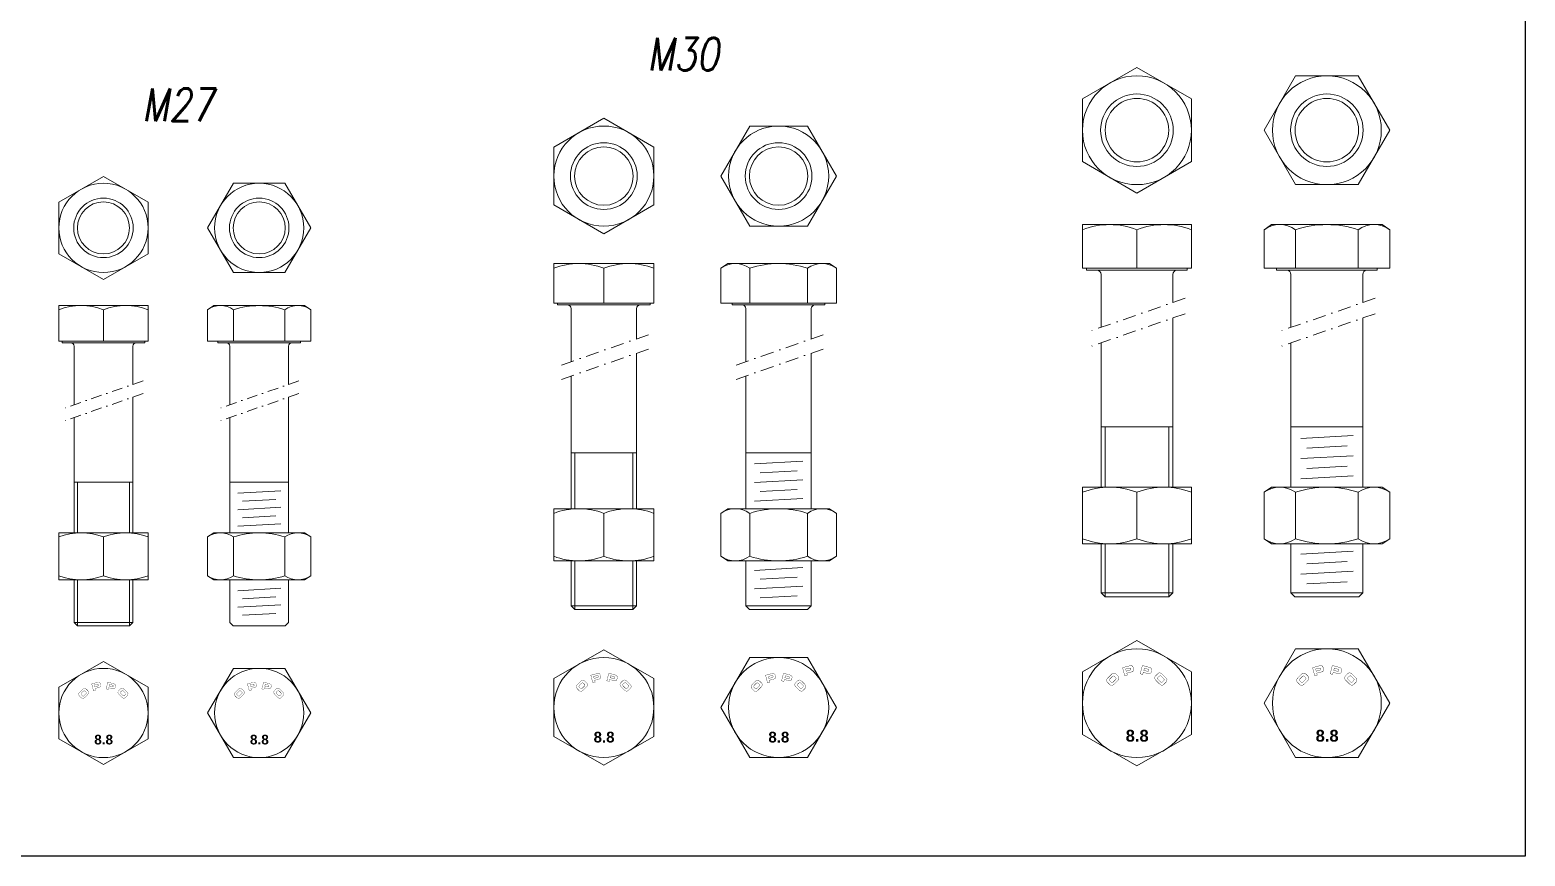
# Model space of a CAD drawing. Header units: millimetres. Extents: x -6949 to 305728, y -55091 to 76684.
# Drawn here: x 1093 to 1779, y -47942 to -47562 of the extents above; entities that cross this region are included whole.
import ezdxf
from ezdxf.enums import TextEntityAlignment as Align

# ---------------------------------------------------------------- set-up
doc = ezdxf.new("R2010")
doc.units = ezdxf.units.MM
doc.linetypes.add('TRATTO-PUNTO', pattern=[1, 0.5, -0.25, 0, -0.25])
doc.layers.add('bulloni', color=5, linetype='Continuous', lineweight=18)
doc.styles.add('NEGATIVO', font='swissbo.ttf', dxfattribs={"width": 0.8, "oblique": 10})
doc.styles.add('ROMANS', font='romans.shx', dxfattribs={"width": 0.8, "oblique": 10})

msp = doc.modelspace()

# ---------------------------------------------------------------- linework, layer by layer
at = {"color": 251}
msp.add_lwpolyline([(452.3171, -47226.7957), (1779.3608, -47226.7957), (1779.3608, -47941.7281), (452.3171, -47941.7281)], close=True, dxfattribs=at)
at = {"layer": 'bulloni'}
for p, q in [((1626.0631, -47651.5313), (1576.0631, -47651.5313)), ((1576.0631, -47651.5313), (1576.0631, -47671.6054)), ((1601.0631, -47653.858), (1601.0631, -47671.6054)), ((1626.0631, -47651.5313), (1626.0631, -47671.6054)), ((1662.945, -47651.5313), (1659.4478, -47653.858)), ((1659.4478, -47653.858), (1659.4478, -47671.6054)), ((1713.6857, -47651.5313), (1662.945, -47651.5313)), ((1673.8816, -47671.6054), (1673.8816, -47653.858)), ((1702.7491, -47653.858), (1702.7491, -47671.6054)), ((1713.6857, -47651.5313), (1717.1828, -47653.858)), ((1717.1828, -47653.858), (1717.1828, -47671.6054)), ((1379.1999, -47669.4447), (1333.1999, -47669.4447)), ((1333.1999, -47669.4447), (1333.1999, -47687.5928)), ((1379.1999, -47669.4447), (1379.1999, -47687.5928)), ((1413.1312, -47669.4447), (1409.9138, -47671.5852)), ((1459.8127, -47669.4447), (1413.1312, -47669.4447)), ((1459.8127, -47669.4447), (1463.0301, -47671.5852)), ((1356.1999, -47671.5852), (1356.1999, -47687.5928)), ((1409.9138, -47671.5852), (1409.9138, -47687.5928)), ((1423.1929, -47687.5928), (1423.1929, -47671.5852)), ((1449.751, -47671.5852), (1449.751, -47687.5928)), ((1463.0301, -47671.5852), (1463.0301, -47687.5928)), ((1626.0631, -47671.6054), (1576.0631, -47671.6054)), ((1577.915, -47671.6054), (1577.915, -47672.5313)), ((1624.2113, -47672.5313), (1577.915, -47672.5313)), ((1584.5631, -47698.7557), (1584.5631, -47674.3832)), ((1617.5631, -47687.3127), (1617.5631, -47674.3832)), ((1624.2113, -47671.6054), (1624.2113, -47672.5313)), ((1717.1828, -47671.6054), (1659.4478, -47671.6054)), ((1665.1672, -47671.6054), (1665.1672, -47672.5313)), ((1711.4635, -47672.5313), (1665.1672, -47672.5313)), ((1671.8153, -47698.7557), (1671.8153, -47674.3832)), ((1704.8153, -47687.3127), (1704.8153, -47674.3832)), ((1711.4635, -47671.6054), (1711.4635, -47672.5313)), ((1146.8381, -47688.753), (1105.8381, -47688.753)), ((1105.8381, -47688.753), (1105.8381, -47705.077)), ((1126.3381, -47690.6608), (1126.3381, -47705.077)), ((1146.8381, -47688.753), (1146.8381, -47705.077)), ((1177.0812, -47688.753), (1174.2135, -47690.6608)), ((1174.2135, -47690.6608), (1174.2135, -47705.077)), ((1218.6886, -47688.753), (1177.0812, -47688.753)), ((1186.0492, -47705.077), (1186.0492, -47690.6608)), ((1209.7206, -47690.6608), (1209.7206, -47705.077)), ((1218.6886, -47688.753), (1221.5563, -47690.6608)), ((1221.5563, -47690.6608), (1221.5563, -47705.077)), ((1379.1999, -47687.5928), (1333.1999, -47687.5928)), ((1334.9036, -47687.5928), (1334.9036, -47688.4447)), ((1377.4962, -47688.4447), (1334.9036, -47688.4447)), ((1341.1999, -47714.5594), (1341.1999, -47690.1484)), ((1371.1999, -47704.0552), (1371.1999, -47690.1484)), ((1377.4962, -47687.5928), (1377.4962, -47688.4447)), ((1463.0301, -47687.5928), (1409.9138, -47687.5928)), ((1415.1757, -47687.5928), (1415.1757, -47688.4447)), ((1457.7682, -47688.4447), (1415.1757, -47688.4447)), ((1421.472, -47714.5594), (1421.472, -47690.1484)), ((1451.472, -47704.0552), (1451.472, -47690.1484)), ((1457.7682, -47687.5928), (1457.7682, -47688.4447)), ((1617.5631, -47772.2234), (1617.5631, -47694.4511)), ((1704.8153, -47772.2234), (1704.8153, -47694.4511)), ((1146.8381, -47705.077), (1105.8381, -47705.077)), ((1107.3566, -47705.077), (1107.3566, -47705.8363)), ((1145.3196, -47705.8363), (1107.3566, -47705.8363)), ((1112.8381, -47734.3299), (1112.8381, -47707.3548)), ((1139.8381, -47724.9674), (1139.8381, -47707.3548)), ((1145.3196, -47705.077), (1145.3196, -47705.8363)), ((1221.5563, -47705.077), (1174.2135, -47705.077)), ((1178.9034, -47705.077), (1178.9034, -47705.8363)), ((1216.8664, -47705.8363), (1178.9034, -47705.8363)), ((1184.3849, -47734.3299), (1184.3849, -47707.3548)), ((1211.3849, -47724.9674), (1211.3849, -47707.3548)), ((1216.8664, -47705.077), (1216.8664, -47705.8363)), ((1371.1999, -47782.0814), (1371.1999, -47710.6225)), ((1451.472, -47782.0814), (1451.472, -47710.6225)), ((1584.5631, -47772.2234), (1584.5631, -47705.8941)), ((1671.8153, -47772.2234), (1671.8153, -47705.8941)), ((1341.1999, -47782.0814), (1341.1999, -47721.1267)), ((1421.472, -47782.0814), (1421.472, -47721.1267)), ((1139.8381, -47793.168), (1139.8381, -47730.8209)), ((1211.3849, -47793.168), (1211.3849, -47730.8209)), ((1112.8381, -47793.168), (1112.8381, -47740.1834)), ((1184.3849, -47793.168), (1184.3849, -47740.1834)), ((1617.5631, -47744.5313), (1584.5631, -47744.5313)), ((1586.415, -47772.2234), (1586.415, -47744.5313)), ((1615.7113, -47772.2234), (1615.7113, -47744.5313)), ((1704.8153, -47744.5313), (1671.8153, -47744.5313)), ((1676.2783, -47749.7988), (1700.3524, -47748.4523)), ((1371.1999, -47756.4447), (1341.1999, -47756.4447)), ((1342.9036, -47782.0814), (1342.9036, -47756.4447)), ((1369.4962, -47782.0814), (1369.4962, -47756.4447)), ((1451.472, -47756.4447), (1421.472, -47756.4447)), ((1676.2783, -47759.0581), (1700.3524, -47757.7116)), ((1679.0561, -47754.2731), (1697.5746, -47753.2373)), ((1425.3979, -47761.5307), (1447.546, -47760.292)), ((1427.9534, -47765.647), (1444.9905, -47764.6941)), ((1679.0561, -47763.5323), (1697.5746, -47762.4966)), ((1139.8381, -47769.8363), (1112.8381, -47769.8363)), ((1114.3566, -47793.168), (1114.3566, -47769.8363)), ((1138.3196, -47793.168), (1138.3196, -47769.8363)), ((1211.3849, -47769.8363), (1184.3849, -47769.8363)), ((1425.3979, -47770.0492), (1447.546, -47768.8105)), ((1427.9534, -47774.1656), (1444.9905, -47773.2127)), ((1626.0631, -47772.2234), (1576.0631, -47772.2234)), ((1576.0631, -47772.2234), (1576.0631, -47798.2234)), ((1626.0631, -47772.2234), (1626.0631, -47798.2234)), ((1662.945, -47772.2234), (1659.4478, -47774.5501)), ((1713.6857, -47772.2234), (1662.945, -47772.2234)), ((1676.2783, -47768.3173), (1700.3524, -47766.9708)), ((1713.6857, -47772.2234), (1717.1828, -47774.5501)), ((1188.0145, -47774.9613), (1207.7553, -47773.8572)), ((1190.2923, -47778.6302), (1205.4775, -47777.7809)), ((1425.3979, -47778.5677), (1447.546, -47777.329)), ((1601.0631, -47774.5501), (1601.0631, -47795.8968)), ((1659.4478, -47774.5501), (1659.4478, -47795.8968)), ((1673.8816, -47795.8968), (1673.8816, -47774.5501)), ((1702.7491, -47774.5501), (1702.7491, -47795.8968)), ((1717.1828, -47774.5501), (1717.1828, -47795.8968)), ((1188.0145, -47782.5539), (1207.7553, -47781.4498)), ((1190.2923, -47786.2228), (1205.4775, -47785.3734)), ((1379.1999, -47782.0814), (1333.1999, -47782.0814)), ((1333.1999, -47782.0814), (1333.1999, -47806.0814)), ((1356.1999, -47784.2219), (1356.1999, -47803.9408)), ((1379.1999, -47782.0814), (1379.1999, -47806.0814)), ((1413.1312, -47782.0814), (1409.9138, -47784.2219)), ((1409.9138, -47784.2219), (1409.9138, -47803.9408)), ((1459.8127, -47782.0814), (1413.1312, -47782.0814)), ((1423.1929, -47803.9408), (1423.1929, -47784.2219)), ((1449.751, -47784.2219), (1449.751, -47803.9408)), ((1459.8127, -47782.0814), (1463.0301, -47784.2219)), ((1463.0301, -47784.2219), (1463.0301, -47803.9408)), ((1146.8381, -47793.168), (1105.8381, -47793.168)), ((1105.8381, -47793.168), (1105.8381, -47814.8069)), ((1146.8381, -47793.168), (1146.8381, -47814.8069)), ((1177.0812, -47793.168), (1174.2135, -47795.0759)), ((1218.6886, -47793.168), (1177.0812, -47793.168)), ((1188.0145, -47790.1465), (1207.7553, -47789.0423)), ((1218.6886, -47793.168), (1221.5563, -47795.0759)), ((1126.3381, -47795.0759), (1126.3381, -47812.899)), ((1174.2135, -47795.0759), (1174.2135, -47812.899)), ((1186.0492, -47812.899), (1186.0492, -47795.0759)), ((1209.7206, -47795.0759), (1209.7206, -47812.899)), ((1221.5563, -47795.0759), (1221.5563, -47812.899)), ((1626.0631, -47798.2234), (1576.0631, -47798.2234)), ((1584.5631, -47820.6795), (1584.5631, -47798.2234)), ((1586.415, -47822.5313), (1586.415, -47798.2234)), ((1615.7113, -47822.5313), (1615.7113, -47798.2234)), ((1617.5631, -47820.6795), (1617.5631, -47798.2234)), ((1662.945, -47798.2234), (1659.4478, -47795.8968)), ((1713.6857, -47798.2234), (1662.945, -47798.2234)), ((1671.8153, -47820.6795), (1671.8153, -47798.2234)), ((1704.8153, -47820.6795), (1704.8153, -47798.2234)), ((1713.6857, -47798.2234), (1717.1828, -47795.8968)), ((1379.1999, -47806.0814), (1333.1999, -47806.0814)), ((1341.1999, -47826.741), (1341.1999, -47806.0814)), ((1342.9036, -47828.4447), (1342.9036, -47806.0814)), ((1369.4962, -47828.4447), (1369.4962, -47806.0814)), ((1371.1999, -47826.741), (1371.1999, -47806.0814)), ((1413.1312, -47806.0814), (1409.9138, -47803.9408)), ((1459.8127, -47806.0814), (1413.1312, -47806.0814)), ((1421.472, -47826.741), (1421.472, -47806.0814)), ((1451.472, -47826.741), (1451.472, -47806.0814)), ((1459.8127, -47806.0814), (1463.0301, -47803.9408)), ((1676.2783, -47802.9363), (1700.3524, -47801.5898)), ((1679.0561, -47807.4106), (1697.5746, -47806.3748)), ((1177.0812, -47814.8069), (1174.2135, -47812.899)), ((1218.6886, -47814.8069), (1221.5563, -47812.899)), ((1425.3979, -47810.4172), (1447.546, -47809.1784)), ((1427.9534, -47814.5335), (1444.9905, -47813.5806)), ((1676.2783, -47812.1955), (1700.3524, -47810.8491)), ((1146.8381, -47814.8069), (1105.8381, -47814.8069)), ((1112.8381, -47834.3178), (1112.8381, -47814.8069)), ((1114.3566, -47835.8363), (1114.3566, -47814.8069)), ((1138.3196, -47835.8363), (1138.3196, -47814.8069)), ((1139.8381, -47834.3178), (1139.8381, -47814.8069)), ((1218.6886, -47814.8069), (1177.0812, -47814.8069)), ((1184.3849, -47834.3178), (1184.3849, -47814.8069)), ((1188.0145, -47819.7684), (1207.7553, -47818.6642)), ((1211.3849, -47834.3178), (1211.3849, -47814.8069)), ((1425.3979, -47818.9357), (1447.546, -47817.697)), ((1586.415, -47822.5313), (1584.5631, -47820.6795)), ((1617.5631, -47820.6795), (1584.5631, -47820.6795)), ((1617.5631, -47820.6795), (1615.7113, -47822.5313)), ((1673.6672, -47822.5313), (1671.8153, -47820.6795)), ((1704.8153, -47820.6795), (1671.8153, -47820.6795)), ((1679.0561, -47816.6698), (1697.5746, -47815.6341)), ((1704.8153, -47820.6795), (1702.9635, -47822.5313)), ((1188.0145, -47827.3609), (1207.7553, -47826.2568)), ((1190.2923, -47823.4373), (1205.4775, -47822.5879)), ((1342.9036, -47828.4447), (1341.1999, -47826.741)), ((1371.1999, -47826.741), (1341.1999, -47826.741)), ((1371.1999, -47826.741), (1369.4962, -47828.4447)), ((1423.1757, -47828.4447), (1421.472, -47826.741)), ((1451.472, -47826.741), (1421.472, -47826.741)), ((1427.9534, -47823.0521), (1444.9905, -47822.0992)), ((1451.472, -47826.741), (1449.7682, -47828.4447)), ((1615.7113, -47822.5313), (1586.415, -47822.5313)), ((1702.9635, -47822.5313), (1673.6672, -47822.5313)), ((1114.3566, -47835.8363), (1112.8381, -47834.3178)), ((1139.8381, -47834.3178), (1112.8381, -47834.3178)), ((1139.8381, -47834.3178), (1138.3196, -47835.8363)), ((1185.9034, -47835.8363), (1184.3849, -47834.3178)), ((1190.2923, -47831.0298), (1205.4775, -47830.1805)), ((1211.3849, -47834.3178), (1209.8664, -47835.8363)), ((1369.4962, -47828.4447), (1342.9036, -47828.4447)), ((1449.7682, -47828.4447), (1423.1757, -47828.4447)), ((1138.3196, -47835.8363), (1114.3566, -47835.8363)), ((1209.8664, -47835.8363), (1185.9034, -47835.8363))]:
    msp.add_line(p, q, dxfattribs=at)
at = {"layer": 'bulloni', "linetype": 'TRATTO-PUNTO', "ltscale": 12}
for p, q in [((1623.2853, -47685.3285), (1578.8409, -47700.74)), ((1710.5376, -47685.3285), (1666.0931, -47700.74)), ((1623.2853, -47692.4668), (1578.8409, -47707.8783)), ((1710.5376, -47692.4668), (1666.0931, -47707.8783)), ((1376.6443, -47702.218), (1335.7555, -47716.3966)), ((1456.9164, -47702.218), (1416.0275, -47716.3966)), ((1376.6443, -47708.7853), (1335.7555, -47722.9639)), ((1456.9164, -47708.7853), (1416.0275, -47722.9639))]:
    msp.add_line(p, q, dxfattribs=at)
at = {"layer": 'bulloni', "linetype": 'TRATTO-PUNTO', "ltscale": 10}
for p, q in [((1144.5603, -47723.3299), (1108.1159, -47735.9674)), ((1216.1071, -47723.3299), (1179.6627, -47735.9674)), ((1144.5603, -47729.1834), (1108.1159, -47741.8208)), ((1216.1071, -47729.1834), (1179.6627, -47741.8208))]:
    msp.add_line(p, q, dxfattribs=at)
at = {"layer": 'bulloni'}
for points in [[(1601.0631, -47637.029), (1626.0631, -47622.5953), (1626.0631, -47593.7278), (1601.0631, -47579.294), (1576.0631, -47593.7278), (1576.0631, -47622.5953)], [(1659.4478, -47608.1615), (1673.8816, -47633.1615), (1702.7491, -47633.1615), (1717.1828, -47608.1615), (1702.7491, -47583.1615), (1673.8816, -47583.1615)], [(1356.1999, -47655.7825), (1379.1999, -47642.5035), (1379.1999, -47615.9454), (1356.1999, -47602.6663), (1333.1999, -47615.9454), (1333.1999, -47642.5035)], [(1409.9138, -47629.2244), (1423.1929, -47652.2244), (1449.751, -47652.2244), (1463.0301, -47629.2244), (1449.751, -47606.2244), (1423.1929, -47606.2244)], [(1126.3381, -47676.7244), (1146.8381, -47664.8887), (1146.8381, -47641.2174), (1126.3381, -47629.3817), (1105.8381, -47641.2174), (1105.8381, -47664.8887)], [(1174.2135, -47653.053), (1186.0492, -47673.553), (1209.7206, -47673.553), (1221.5563, -47653.053), (1209.7206, -47632.553), (1186.0492, -47632.553)], [(1356.1999, -47900.0059), (1379.1999, -47886.7268), (1379.1999, -47860.1687), (1356.1999, -47846.8897), (1333.1999, -47860.1687), (1333.1999, -47886.7268)], [(1601.0631, -47900.3153), (1626.0631, -47885.8815), (1626.0631, -47857.014), (1601.0631, -47842.5803), (1576.0631, -47857.014), (1576.0631, -47885.8815)], [(1659.4478, -47871.4478), (1673.8816, -47896.4478), (1702.7491, -47896.4478), (1717.1828, -47871.4478), (1702.7491, -47846.4478), (1673.8816, -47846.4478)], [(1126.3381, -47899.6191), (1146.8381, -47887.7834), (1146.8381, -47864.1121), (1126.3381, -47852.2764), (1105.8381, -47864.1121), (1105.8381, -47887.7834)], [(1174.2135, -47875.9478), (1186.0492, -47896.4478), (1209.7206, -47896.4478), (1221.5563, -47875.9478), (1209.7206, -47855.4478), (1186.0492, -47855.4478)], [(1409.9138, -47873.4478), (1423.1929, -47896.4478), (1449.751, -47896.4478), (1463.0301, -47873.4478), (1449.751, -47850.4478), (1423.1929, -47850.4478)]]:
    msp.add_lwpolyline(points, close=True, dxfattribs=at)
for points, const_width in [([(1595.4983, -47858.9425), (1596.6545, -47858.6327), (1596.3972, -47857.6725), (1598.7271, -47857.0482), (1599.2317, -47856.7982), (1599.4754, -47856.4284), (1599.5484, -47855.9895), (1599.4879, -47855.5481), (1599.3973, -47855.2101), (1599.2052, -47854.7087), (1598.8822, -47854.3572), (1598.3845, -47854.2048), (1597.6623, -47854.2835), (1594.4786, -47855.1366), (1595.4983, -47858.9425)], 0.1491), ([(1595.8827, -47855.752), (1597.6078, -47855.2898), (1598.0276, -47855.2913), (1598.2197, -47855.5826), (1598.2579, -47855.7254), (1598.25, -47856.0516), (1597.9811, -47856.2572), (1596.1495, -47856.7479), (1595.8827, -47855.752)], 0.1491), ([(1602.5553, -47857.9334), (1603.7115, -47858.2432), (1603.9688, -47857.283), (1606.2979, -47857.9071), (1606.8606, -47857.9431), (1607.2566, -47857.7447), (1607.5392, -47857.4011), (1607.7068, -47856.9884), (1607.7974, -47856.6504), (1607.8824, -47856.1203), (1607.7784, -47855.6544), (1607.423, -47855.2734), (1606.7581, -47854.9804), (1603.5751, -47854.1275), (1602.5553, -47857.9334)], 0.1491), ([(1604.4833, -47855.3626), (1606.2078, -47855.8247), (1606.5705, -47856.0359), (1606.5919, -47856.3844), (1606.5537, -47856.5272), (1606.3838, -47856.8057), (1606.048, -47856.8493), (1604.2165, -47856.3585), (1604.4833, -47855.3626)], 0.1491), ([(1682.7506, -47858.9425), (1683.9068, -47858.6327), (1683.6495, -47857.6725), (1685.9793, -47857.0482), (1686.4839, -47856.7982), (1686.7277, -47856.4284), (1686.8006, -47855.9895), (1686.7401, -47855.5481), (1686.6495, -47855.2101), (1686.4574, -47854.7087), (1686.1344, -47854.3572), (1685.6368, -47854.2048), (1684.9145, -47854.2835), (1681.7308, -47855.1366), (1682.7506, -47858.9425)], 0.1491), ([(1683.1349, -47855.752), (1684.8601, -47855.2898), (1685.2798, -47855.2913), (1685.4719, -47855.5826), (1685.5101, -47855.7254), (1685.5023, -47856.0516), (1685.2333, -47856.2572), (1683.4017, -47856.7479), (1683.1349, -47855.752)], 0.1491), ([(1689.8075, -47857.9334), (1690.9637, -47858.2432), (1691.221, -47857.283), (1693.5502, -47857.9071), (1694.1128, -47857.9431), (1694.5088, -47857.7447), (1694.7914, -47857.4011), (1694.959, -47856.9884), (1695.0496, -47856.6504), (1695.1346, -47856.1203), (1695.0307, -47855.6544), (1694.6752, -47855.2734), (1694.0103, -47854.9804), (1690.8273, -47854.1275), (1689.8075, -47857.9334)], 0.1491), ([(1691.7356, -47855.3626), (1693.46, -47855.8247), (1693.8228, -47856.0359), (1693.8441, -47856.3844), (1693.8059, -47856.5272), (1693.636, -47856.8057), (1693.3003, -47856.8493), (1691.4687, -47856.3585), (1691.7356, -47855.3626)], 0.1491), ([(1121.7851, -47865.7162), (1122.7311, -47865.4627), (1122.5206, -47864.6771), (1124.4268, -47864.1663), (1124.8397, -47863.9618), (1125.0391, -47863.6592), (1125.0987, -47863.3001), (1125.0492, -47862.939), (1124.9751, -47862.6624), (1124.818, -47862.2522), (1124.5537, -47861.9646), (1124.1465, -47861.8399), (1123.5556, -47861.9043), (1120.9507, -47862.6023), (1121.7851, -47865.7162)], 0.122), ([(1127.5589, -47864.8906), (1128.5049, -47865.1441), (1128.7154, -47864.3584), (1130.6211, -47864.8691), (1131.0815, -47864.8985), (1131.4055, -47864.7362), (1131.6367, -47864.455), (1131.7738, -47864.1174), (1131.8479, -47863.8408), (1131.9175, -47863.4071), (1131.8324, -47863.0259), (1131.5416, -47862.7142), (1130.9976, -47862.4745), (1128.3933, -47861.7767), (1127.5589, -47864.8906)], 0.122), ([(1193.3319, -47865.7162), (1194.2779, -47865.4627), (1194.0674, -47864.6771), (1195.9736, -47864.1663), (1196.3865, -47863.9618), (1196.5859, -47863.6592), (1196.6456, -47863.3001), (1196.5961, -47862.939), (1196.522, -47862.6624), (1196.3648, -47862.2522), (1196.1005, -47861.9646), (1195.6933, -47861.8399), (1195.1024, -47861.9043), (1192.4975, -47862.6023), (1193.3319, -47865.7162)], 0.122), ([(1199.1058, -47864.8906), (1200.0517, -47865.1441), (1200.2623, -47864.3584), (1202.1679, -47864.8691), (1202.6283, -47864.8985), (1202.9523, -47864.7362), (1203.1835, -47864.455), (1203.3206, -47864.1174), (1203.3947, -47863.8408), (1203.4643, -47863.4071), (1203.3793, -47863.0259), (1203.0884, -47862.7142), (1202.5444, -47862.4745), (1199.9401, -47861.7767), (1199.1058, -47864.8906)], 0.122), ([(1348.2575, -47862.0855), (1348.6362, -47862.63), (1348.7065, -47863.127), (1348.4937, -47863.6239), (1348.068, -47864.1446), (1346.8132, -47865.3994), (1346.2925, -47865.8251), (1345.795, -47866.0384), (1345.2869, -47865.9793), (1344.754, -47865.589), (1343.9846, -47864.8195), (1343.5943, -47864.2867), (1343.5347, -47863.7781), (1343.748, -47863.2807), (1344.1858, -47862.772), (1345.4406, -47861.5173), (1345.9492, -47861.0794), (1346.4462, -47860.8666), (1346.9436, -47860.9374), (1347.4881, -47861.3161), (1348.2575, -47862.0855)], 0.1355), ([(1346.9198, -47862.3817), (1346.4462, -47862.0739), (1346.1979, -47862.1088), (1345.9138, -47862.3221), (1344.9906, -47863.2453), (1344.7657, -47863.541), (1344.7303, -47863.7897), (1344.8253, -47864.0263), (1345.0382, -47864.2634), (1345.2985, -47864.5238), (1345.5472, -47864.7483), (1345.7838, -47864.8433), (1346.0083, -47864.8079), (1346.2692, -47864.5946), (1347.2631, -47863.6006), (1347.4643, -47863.3519), (1347.4997, -47863.1274), (1347.4052, -47862.8903), (1347.1802, -47862.6421), (1346.9198, -47862.3817)], 0.1355), ([(1351.141, -47862.0793), (1352.1921, -47861.7977), (1351.9582, -47860.9248), (1354.0763, -47860.3572), (1354.535, -47860.13), (1354.7566, -47859.7938), (1354.8229, -47859.3948), (1354.7679, -47858.9936), (1354.6855, -47858.6862), (1354.5109, -47858.2305), (1354.2173, -47857.9109), (1353.7648, -47857.7723), (1353.1082, -47857.8439), (1350.2139, -47858.6194), (1351.141, -47862.0793)], 0.1355), ([(1351.4904, -47859.1789), (1353.0588, -47858.7587), (1353.4403, -47858.7601), (1353.6149, -47859.0249), (1353.6497, -47859.1547), (1353.6426, -47859.4512), (1353.3981, -47859.6381), (1351.733, -47860.0843), (1351.4904, -47859.1789)], 0.1355), ([(1357.5564, -47861.162), (1358.6075, -47861.4437), (1358.8414, -47860.5707), (1360.9588, -47861.1381), (1361.4704, -47861.1708), (1361.8303, -47860.9904), (1362.0873, -47860.6781), (1362.2396, -47860.3029), (1362.3219, -47859.9956), (1362.3992, -47859.5137), (1362.3047, -47859.0902), (1361.9816, -47858.7438), (1361.3771, -47858.4775), (1358.4835, -47857.7021), (1357.5564, -47861.162)], 0.1355), ([(1359.3092, -47858.8249), (1360.8769, -47859.2449), (1361.2067, -47859.4369), (1361.2261, -47859.7538), (1361.1913, -47859.8836), (1361.0369, -47860.1368), (1360.7317, -47860.1764), (1359.0666, -47859.7302), (1359.3092, -47858.8249)], 0.1355), ([(1364.0411, -47861.9877), (1363.6625, -47862.5322), (1363.5921, -47863.0292), (1363.805, -47863.5261), (1364.2307, -47864.0469), (1365.4855, -47865.3016), (1366.0062, -47865.7274), (1366.5036, -47865.9407), (1367.0118, -47865.8815), (1367.5446, -47865.4912), (1368.314, -47864.7218), (1368.7044, -47864.1889), (1368.764, -47863.6803), (1368.5507, -47863.1829), (1368.1128, -47862.6743), (1366.8581, -47861.4195), (1366.3494, -47860.9817), (1365.8525, -47860.7688), (1365.355, -47860.8396), (1364.8106, -47861.2183), (1364.0411, -47861.9877)], 0.1355), ([(1365.3788, -47862.284), (1365.8525, -47861.9761), (1366.1007, -47862.011), (1366.3848, -47862.2243), (1367.308, -47863.1475), (1367.533, -47863.4432), (1367.5684, -47863.692), (1367.4733, -47863.9286), (1367.2605, -47864.1656), (1367.0001, -47864.426), (1366.7514, -47864.6505), (1366.5148, -47864.7455), (1366.2903, -47864.7101), (1366.0295, -47864.4968), (1365.0355, -47863.5029), (1364.8343, -47863.2541), (1364.7989, -47863.0296), (1364.8935, -47862.7926), (1365.1184, -47862.5443), (1365.3788, -47862.284)], 0.1355), ([(1428.5296, -47862.0855), (1428.9082, -47862.63), (1428.9786, -47863.127), (1428.7657, -47863.6239), (1428.34, -47864.1446), (1427.0852, -47865.3994), (1426.5645, -47865.8251), (1426.0671, -47866.0384), (1425.5589, -47865.9793), (1425.0261, -47865.589), (1424.2566, -47864.8195), (1423.8663, -47864.2867), (1423.8067, -47863.7781), (1424.02, -47863.2807), (1424.4579, -47862.772), (1425.7126, -47861.5173), (1426.2212, -47861.0794), (1426.7182, -47860.8666), (1427.2156, -47860.9374), (1427.7601, -47861.3161), (1428.5296, -47862.0855)], 0.1355), ([(1427.1919, -47862.3817), (1426.7182, -47862.0739), (1426.47, -47862.1088), (1426.1858, -47862.3221), (1425.2627, -47863.2453), (1425.0377, -47863.541), (1425.0023, -47863.7897), (1425.0973, -47864.0263), (1425.3102, -47864.2634), (1425.5706, -47864.5238), (1425.8193, -47864.7483), (1426.0559, -47864.8433), (1426.2804, -47864.8079), (1426.5412, -47864.5946), (1427.5352, -47863.6006), (1427.7364, -47863.3519), (1427.7718, -47863.1274), (1427.6772, -47862.8903), (1427.4523, -47862.6421), (1427.1919, -47862.3817)], 0.1355), ([(1431.4131, -47862.0793), (1432.4642, -47861.7977), (1432.2303, -47860.9248), (1434.3483, -47860.3572), (1434.8071, -47860.13), (1435.0286, -47859.7938), (1435.0949, -47859.3948), (1435.0399, -47858.9936), (1434.9576, -47858.6862), (1434.7829, -47858.2305), (1434.4893, -47857.9109), (1434.0369, -47857.7723), (1433.3803, -47857.8439), (1430.486, -47858.6194), (1431.4131, -47862.0793)], 0.1355), ([(1431.7625, -47859.1789), (1433.3308, -47858.7587), (1433.7124, -47858.7601), (1433.887, -47859.0249), (1433.9218, -47859.1547), (1433.9146, -47859.4512), (1433.6701, -47859.6381), (1432.005, -47860.0843), (1431.7625, -47859.1789)], 0.1355), ([(1437.8285, -47861.162), (1438.8795, -47861.4437), (1439.1134, -47860.5707), (1441.2309, -47861.1381), (1441.7424, -47861.1708), (1442.1024, -47860.9904), (1442.3593, -47860.6781), (1442.5116, -47860.3029), (1442.594, -47859.9956), (1442.6713, -47859.5137), (1442.5768, -47859.0902), (1442.2536, -47858.7438), (1441.6492, -47858.4775), (1438.7555, -47857.7021), (1437.8285, -47861.162)], 0.1355), ([(1439.5812, -47858.8249), (1441.149, -47859.2449), (1441.4787, -47859.4369), (1441.4981, -47859.7538), (1441.4634, -47859.8836), (1441.3089, -47860.1368), (1441.0037, -47860.1764), (1439.3387, -47859.7302), (1439.5812, -47858.8249)], 0.1355), ([(1444.3132, -47861.9877), (1443.9345, -47862.5322), (1443.8642, -47863.0292), (1444.077, -47863.5261), (1444.5027, -47864.0469), (1445.7575, -47865.3016), (1446.2782, -47865.7274), (1446.7757, -47865.9407), (1447.2838, -47865.8815), (1447.8166, -47865.4912), (1448.5861, -47864.7218), (1448.9764, -47864.1889), (1449.036, -47863.6803), (1448.8227, -47863.1829), (1448.3849, -47862.6743), (1447.1301, -47861.4195), (1446.6215, -47860.9817), (1446.1245, -47860.7688), (1445.6271, -47860.8396), (1445.0826, -47861.2183), (1444.3132, -47861.9877)], 0.1355), ([(1445.6508, -47862.284), (1446.1245, -47861.9761), (1446.3728, -47862.011), (1446.6569, -47862.2243), (1447.58, -47863.1475), (1447.805, -47863.4432), (1447.8404, -47863.692), (1447.7454, -47863.9286), (1447.5325, -47864.1656), (1447.2722, -47864.426), (1447.0235, -47864.6505), (1446.7868, -47864.7455), (1446.5623, -47864.7101), (1446.3015, -47864.4968), (1445.3076, -47863.5029), (1445.1064, -47863.2541), (1445.071, -47863.0296), (1445.1655, -47862.7926), (1445.3905, -47862.5443), (1445.6508, -47862.284)], 0.1355), ([(1592.3265, -47858.9493), (1592.743, -47859.5482), (1592.8204, -47860.0949), (1592.5862, -47860.6415), (1592.118, -47861.2143), (1590.7377, -47862.5946), (1590.1649, -47863.0629), (1589.6177, -47863.2975), (1589.0588, -47863.2324), (1588.4727, -47862.8031), (1587.6263, -47861.9567), (1587.1969, -47861.3706), (1587.1314, -47860.8111), (1587.366, -47860.2639), (1587.8476, -47859.7045), (1589.2279, -47858.3242), (1589.7873, -47857.8426), (1590.334, -47857.6085), (1590.8812, -47857.6864), (1591.4801, -47858.1029), (1592.3265, -47858.9493)], 0.1491), ([(1590.855, -47859.2751), (1590.334, -47858.9365), (1590.0609, -47858.9749), (1589.7484, -47859.2095), (1588.7329, -47860.225), (1588.4855, -47860.5503), (1588.4465, -47860.8239), (1588.5511, -47861.0842), (1588.7852, -47861.345), (1589.0716, -47861.6314), (1589.3452, -47861.8783), (1589.6054, -47861.9828), (1589.8524, -47861.9439), (1590.1393, -47861.7093), (1591.2326, -47860.6159), (1591.454, -47860.3423), (1591.4929, -47860.0954), (1591.3889, -47859.8346), (1591.1414, -47859.5615), (1590.855, -47859.2751)], 0.1491), ([(1609.6884, -47858.8417), (1609.2719, -47859.4407), (1609.1946, -47859.9873), (1609.4287, -47860.534), (1609.897, -47861.1068), (1611.2772, -47862.487), (1611.85, -47862.9553), (1612.3972, -47863.19), (1612.9562, -47863.1249), (1613.5423, -47862.6956), (1614.3887, -47861.8492), (1614.818, -47861.263), (1614.8836, -47860.7036), (1614.6489, -47860.1564), (1614.1673, -47859.5969), (1612.7871, -47858.2167), (1612.2276, -47857.7351), (1611.6809, -47857.5009), (1611.1338, -47857.5788), (1610.5348, -47857.9953), (1609.6884, -47858.8417)], 0.1491), ([(1611.1599, -47859.1676), (1611.6809, -47858.8289), (1611.954, -47858.8673), (1612.2665, -47859.102), (1613.282, -47860.1175), (1613.5295, -47860.4428), (1613.5684, -47860.7164), (1613.4639, -47860.9767), (1613.2298, -47861.2374), (1612.9434, -47861.5238), (1612.6698, -47861.7708), (1612.4095, -47861.8753), (1612.1625, -47861.8364), (1611.8756, -47861.6017), (1610.7823, -47860.5084), (1610.561, -47860.2348), (1610.522, -47859.9878), (1610.626, -47859.7271), (1610.8735, -47859.454), (1611.1599, -47859.1676)], 0.1491), ([(1679.5787, -47858.9493), (1679.9953, -47859.5482), (1680.0726, -47860.0949), (1679.8385, -47860.6415), (1679.3702, -47861.2143), (1677.9899, -47862.5946), (1677.4171, -47863.0629), (1676.87, -47863.2975), (1676.311, -47863.2324), (1675.7249, -47862.8031), (1674.8785, -47861.9567), (1674.4492, -47861.3706), (1674.3836, -47860.8111), (1674.6182, -47860.2639), (1675.0998, -47859.7045), (1676.4801, -47858.3242), (1677.0396, -47857.8426), (1677.5862, -47857.6085), (1678.1334, -47857.6864), (1678.7323, -47858.1029), (1679.5787, -47858.9493)], 0.1491), ([(1678.1073, -47859.2751), (1677.5862, -47858.9365), (1677.3131, -47858.9749), (1677.0006, -47859.2095), (1675.9852, -47860.225), (1675.7377, -47860.5503), (1675.6988, -47860.8239), (1675.8033, -47861.0842), (1676.0374, -47861.345), (1676.3238, -47861.6314), (1676.5974, -47861.8783), (1676.8577, -47861.9828), (1677.1046, -47861.9439), (1677.3915, -47861.7093), (1678.4849, -47860.6159), (1678.7062, -47860.3423), (1678.7451, -47860.0954), (1678.6411, -47859.8346), (1678.3937, -47859.5615), (1678.1073, -47859.2751)], 0.1491), ([(1696.9407, -47858.8417), (1696.5241, -47859.4407), (1696.4468, -47859.9873), (1696.6809, -47860.534), (1697.1492, -47861.1068), (1698.5294, -47862.487), (1699.1022, -47862.9553), (1699.6494, -47863.19), (1700.2084, -47863.1249), (1700.7945, -47862.6956), (1701.6409, -47861.8492), (1702.0702, -47861.263), (1702.1358, -47860.7036), (1701.9012, -47860.1564), (1701.4196, -47859.5969), (1700.0393, -47858.2167), (1699.4798, -47857.7351), (1698.9332, -47857.5009), (1698.386, -47857.5788), (1697.7871, -47857.9953), (1696.9407, -47858.8417)], 0.1491), ([(1698.4121, -47859.1676), (1698.9332, -47858.8289), (1699.2062, -47858.8673), (1699.5188, -47859.102), (1700.5342, -47860.1175), (1700.7817, -47860.4428), (1700.8206, -47860.7164), (1700.7161, -47860.9767), (1700.482, -47861.2374), (1700.1956, -47861.5238), (1699.922, -47861.7708), (1699.6617, -47861.8753), (1699.4148, -47861.8364), (1699.1279, -47861.6017), (1698.0345, -47860.5084), (1697.8132, -47860.2348), (1697.7743, -47859.9878), (1697.8783, -47859.7271), (1698.1257, -47859.454), (1698.4121, -47859.1676)], 0.1491), ([(1119.1899, -47865.7217), (1119.5307, -47866.2118), (1119.594, -47866.659), (1119.4025, -47867.1063), (1119.0193, -47867.575), (1117.89, -47868.7043), (1117.4214, -47869.0874), (1116.9737, -47869.2794), (1116.5164, -47869.2261), (1116.0368, -47868.8749), (1115.3443, -47868.1824), (1114.993, -47867.7028), (1114.9394, -47867.2451), (1115.1314, -47866.7974), (1115.5254, -47866.3396), (1116.6547, -47865.2103), (1117.1124, -47864.8163), (1117.5597, -47864.6247), (1118.0074, -47864.6884), (1118.4974, -47865.0292), (1119.1899, -47865.7217)], 0.122), ([(1117.986, -47865.9883), (1117.5597, -47865.7112), (1117.3363, -47865.7427), (1117.0806, -47865.9347), (1116.2498, -47866.7655), (1116.0473, -47867.0317), (1116.0154, -47867.2555), (1116.1009, -47867.4685), (1116.2925, -47867.6819), (1116.5268, -47867.9162), (1116.7507, -47868.1182), (1116.9636, -47868.2037), (1117.1657, -47868.1719), (1117.4004, -47867.9799), (1118.295, -47867.0853), (1118.4761, -47866.8615), (1118.5079, -47866.6595), (1118.4228, -47866.4461), (1118.2204, -47866.2227), (1117.986, -47865.9883)], 0.122), ([(1122.0995, -47863.1058), (1123.511, -47862.7276), (1123.8545, -47862.7289), (1124.0116, -47862.9672), (1124.0429, -47863.084), (1124.0365, -47863.3509), (1123.8164, -47863.5191), (1122.3179, -47863.9206), (1122.0995, -47863.1058)], 0.122), ([(1129.1365, -47862.7872), (1130.5474, -47863.1652), (1130.8442, -47863.338), (1130.8617, -47863.6232), (1130.8304, -47863.74), (1130.6913, -47863.9679), (1130.4167, -47864.0035), (1128.9181, -47863.602), (1129.1365, -47862.7872)], 0.122), ([(1133.3952, -47865.6337), (1133.0544, -47866.1238), (1132.9911, -47866.571), (1133.1826, -47867.0183), (1133.5658, -47867.487), (1134.6951, -47868.6163), (1135.1637, -47868.9994), (1135.6114, -47869.1914), (1136.0688, -47869.1381), (1136.5483, -47868.7869), (1137.2408, -47868.0944), (1137.5921, -47867.6148), (1137.6457, -47867.1571), (1137.4538, -47866.7094), (1137.0597, -47866.2516), (1135.9304, -47865.1223), (1135.4727, -47864.7283), (1135.0254, -47864.5367), (1134.5777, -47864.6004), (1134.0877, -47864.9412), (1133.3952, -47865.6337)], 0.122), ([(1134.5991, -47865.9003), (1135.0254, -47865.6233), (1135.2488, -47865.6547), (1135.5045, -47865.8467), (1136.3354, -47866.6775), (1136.5378, -47866.9437), (1136.5697, -47867.1675), (1136.4842, -47867.3805), (1136.2926, -47867.5939), (1136.0583, -47867.8282), (1135.8344, -47868.0302), (1135.6215, -47868.1157), (1135.4194, -47868.0839), (1135.1847, -47867.8919), (1134.2901, -47866.9974), (1134.1091, -47866.7735), (1134.0772, -47866.5715), (1134.1623, -47866.3581), (1134.3648, -47866.1347), (1134.5991, -47865.9003)], 0.122), ([(1190.7368, -47865.7217), (1191.0776, -47866.2118), (1191.1409, -47866.659), (1190.9493, -47867.1063), (1190.5662, -47867.575), (1189.4369, -47868.7043), (1188.9682, -47869.0874), (1188.5205, -47869.2794), (1188.0632, -47869.2261), (1187.5836, -47868.8749), (1186.8911, -47868.1824), (1186.5399, -47867.7028), (1186.4862, -47867.2451), (1186.6782, -47866.7974), (1187.0722, -47866.3396), (1188.2015, -47865.2103), (1188.6593, -47864.8163), (1189.1065, -47864.6247), (1189.5542, -47864.6884), (1190.0443, -47865.0292), (1190.7368, -47865.7217)], 0.122), ([(1189.5329, -47865.9883), (1189.1065, -47865.7112), (1188.8831, -47865.7427), (1188.6274, -47865.9347), (1187.7966, -47866.7655), (1187.5941, -47867.0317), (1187.5623, -47867.2555), (1187.6478, -47867.4685), (1187.8393, -47867.6819), (1188.0737, -47867.9162), (1188.2975, -47868.1182), (1188.5105, -47868.2037), (1188.7125, -47868.1719), (1188.9472, -47867.9799), (1189.8418, -47867.0853), (1190.0229, -47866.8615), (1190.0547, -47866.6595), (1189.9696, -47866.4461), (1189.7672, -47866.2227), (1189.5329, -47865.9883)], 0.122), ([(1193.6464, -47863.1058), (1195.0579, -47862.7276), (1195.4013, -47862.7289), (1195.5584, -47862.9672), (1195.5897, -47863.084), (1195.5833, -47863.3509), (1195.3632, -47863.5191), (1193.8647, -47863.9206), (1193.6464, -47863.1058)], 0.122), ([(1200.6833, -47862.7872), (1202.0942, -47863.1652), (1202.391, -47863.338), (1202.4085, -47863.6232), (1202.3772, -47863.74), (1202.2382, -47863.9679), (1201.9635, -47864.0035), (1200.4649, -47863.602), (1200.6833, -47862.7872)], 0.122), ([(1204.942, -47865.6337), (1204.6012, -47866.1238), (1204.5379, -47866.571), (1204.7295, -47867.0183), (1205.1126, -47867.487), (1206.2419, -47868.6163), (1206.7106, -47868.9994), (1207.1582, -47869.1914), (1207.6156, -47869.1381), (1208.0951, -47868.7869), (1208.7876, -47868.0944), (1209.1389, -47867.6148), (1209.1926, -47867.1571), (1209.0006, -47866.7094), (1208.6065, -47866.2516), (1207.4773, -47865.1223), (1207.0195, -47864.7283), (1206.5722, -47864.5367), (1206.1245, -47864.6004), (1205.6345, -47864.9412), (1204.942, -47865.6337)], 0.122), ([(1206.1459, -47865.9003), (1206.5722, -47865.6233), (1206.7957, -47865.6547), (1207.0514, -47865.8467), (1207.8822, -47866.6775), (1208.0847, -47866.9437), (1208.1165, -47867.1675), (1208.031, -47867.3805), (1207.8394, -47867.5939), (1207.6051, -47867.8282), (1207.3813, -47868.0302), (1207.1683, -47868.1157), (1206.9663, -47868.0839), (1206.7315, -47867.8919), (1205.837, -47866.9974), (1205.6559, -47866.7735), (1205.624, -47866.5715), (1205.7091, -47866.3581), (1205.9116, -47866.1347), (1206.1459, -47865.9003)], 0.122)]:
    msp.add_lwpolyline(points, dxfattribs=dict(at, const_width=const_width))
for centre, radius in [((1601.0631, -47608.1615), 25), ((1688.3153, -47608.1615), 25), ((1601.0631, -47608.1615), 16.6667), ((1601.0631, -47608.1615), 14.5833), ((1688.3153, -47608.1615), 16.6667), ((1688.3153, -47608.1615), 14.5833), ((1356.1999, -47629.2244), 23), ((1436.472, -47629.2244), 23), ((1356.1999, -47629.2244), 15.3333), ((1436.472, -47629.2244), 15.3333), ((1356.1999, -47629.2244), 13.4167), ((1436.472, -47629.2244), 13.4167), ((1126.3381, -47653.053), 20.5), ((1197.8849, -47653.053), 20.5), ((1126.3381, -47653.053), 13.6667), ((1126.3381, -47653.053), 11.9583), ((1197.8849, -47653.053), 13.6667), ((1197.8849, -47653.053), 11.9583), ((1601.0631, -47871.4478), 25), ((1688.3153, -47871.4478), 25), ((1126.3381, -47875.9478), 20.5), ((1197.8849, -47875.9478), 20.5), ((1356.1999, -47873.4478), 23), ((1436.472, -47873.4478), 23)]:
    msp.add_circle(centre, radius, dxfattribs=at)
for centre, radius, start, end in [((1588.5631, -47686.2728), 34.7414, 68.9120165, 111.0879835), ((1613.5631, -47686.2728), 34.7414, 68.9120165, 111.0879835), ((1666.6647, -47663.8874), 12.356, 54.2621471, 125.7378529), ((1688.3153, -47697.4654), 45.9341, 71.6858188, 108.3141812), ((1709.966, -47663.8874), 12.356, 54.2621471, 125.7378529), ((1344.6999, -47701.4068), 31.9621, 68.9120165, 111.0879835), ((1367.6999, -47701.4068), 31.9621, 68.9120165, 111.0879835), ((1416.5534, -47680.8122), 11.3675, 54.2621471, 125.7378529), ((1436.472, -47711.704), 42.2594, 71.6858188, 108.3141812), ((1456.3905, -47680.8122), 11.3675, 54.2621471, 125.7378529), ((1582.7113, -47674.3832), 1.8519, 0, 90), ((1619.415, -47674.3832), 1.8519, 90, 180), ((1669.9635, -47674.3832), 1.8519, 0, 90), ((1706.6672, -47674.3832), 1.8519, 90, 180), ((1116.0881, -47717.2409), 28.488, 68.9120165, 111.0879835), ((1136.5881, -47717.2409), 28.488, 68.9120165, 111.0879835), ((1180.1314, -47698.8849), 10.1319, 54.2621471, 125.7378529), ((1197.8849, -47726.4189), 37.666, 71.6858188, 108.3141812), ((1215.6384, -47698.8849), 10.1319, 54.2621471, 125.7378529), ((1339.4962, -47690.1484), 1.7037, 0, 90), ((1372.9036, -47690.1484), 1.7037, 90, 180), ((1419.7682, -47690.1484), 1.7037, 0, 90), ((1453.1757, -47690.1484), 1.7037, 90, 180), ((1111.3196, -47707.3548), 1.5185, 0, 90), ((1141.3566, -47707.3548), 1.5185, 90, 180), ((1182.8664, -47707.3548), 1.5185, 0, 90), ((1212.9034, -47707.3548), 1.5185, 90, 180), ((1588.5631, -47806.9648), 34.7414, 68.9120165, 111.0879835), ((1613.5631, -47806.9648), 34.7414, 68.9120165, 111.0879835), ((1666.6647, -47784.5794), 12.356, 54.2621471, 125.7378529), ((1688.3153, -47818.1575), 45.9341, 71.6858188, 108.3141812), ((1709.966, -47784.5794), 12.356, 54.2621471, 125.7378529), ((1344.6999, -47814.0435), 31.9621, 68.9120165, 111.0879835), ((1367.6999, -47814.0435), 31.9621, 68.9120165, 111.0879835), ((1416.5534, -47793.4489), 11.3675, 54.2621471, 125.7378529), ((1436.472, -47824.3407), 42.2594, 71.6858188, 108.3141812), ((1456.3905, -47793.4489), 11.3675, 54.2621471, 125.7378529), ((1116.0881, -47821.6559), 28.488, 68.9120165, 111.0879835), ((1136.5881, -47821.6559), 28.488, 68.9120165, 111.0879835), ((1180.1314, -47803.2999), 10.1319, 54.2621471, 125.7378529), ((1197.8849, -47830.834), 37.666, 71.6858188, 108.3141812), ((1215.6384, -47803.2999), 10.1319, 54.2621471, 125.7378529), ((1588.5631, -47763.482), 34.7414, 248.9120165, 291.0879835), ((1613.5631, -47763.482), 34.7414, 248.9120165, 291.0879835), ((1666.6647, -47785.8674), 12.356, 234.2621471, 305.7378529), ((1688.3153, -47752.2893), 45.9341, 251.6858188, 288.3141812), ((1709.966, -47785.8674), 12.356, 234.2621471, 305.7378529), ((1344.6999, -47774.1193), 31.9621, 248.9120165, 291.0879835), ((1367.6999, -47774.1193), 31.9621, 248.9120165, 291.0879835), ((1416.5534, -47794.7138), 11.3675, 234.2621471, 305.7378529), ((1436.472, -47763.822), 42.2594, 251.6858188, 288.3141812), ((1456.3905, -47794.7138), 11.3675, 234.2621471, 305.7378529), ((1116.0881, -47786.3189), 28.488, 248.9120165, 291.0879835), ((1136.5881, -47786.3189), 28.488, 248.9120165, 291.0879835), ((1180.1314, -47804.6749), 10.1319, 234.2621471, 305.7378529), ((1197.8849, -47777.1409), 37.666, 251.6858188, 288.3141812), ((1215.6384, -47804.6749), 10.1319, 234.2621471, 305.7378529)]:
    msp.add_arc(centre, radius, start, end, dxfattribs=at)

# ---------------------------------------------------------------- texts
at = {"layer": 'bulloni', "style": 'ROMANS', "oblique": 10, "width": 0.8}
for s, p in [('M30', (1392.6235, -47580.7061)), ('M27', (1160.5809, -47603.9653))]:
    msp.add_text(s, height=15, dxfattribs=at).set_placement(p, align=Align.CENTER)
at = {"layer": 'bulloni', "linetype": 'Continuous', "style": 'NEGATIVO'}
for height, p in [(4.455, (1122.1046, -47890.4205)), (4.455, (1193.6515, -47890.4205)), (4.95, (1351.4961, -47889.5286)), (4.95, (1431.7681, -47889.5286)), (5.445, (1595.8889, -47889.1366)), (5.445, (1683.1411, -47889.1366))]:
    msp.add_text('8.8', height=height, dxfattribs=at).set_placement(p)

doc.saveas('drawing.dxf')
